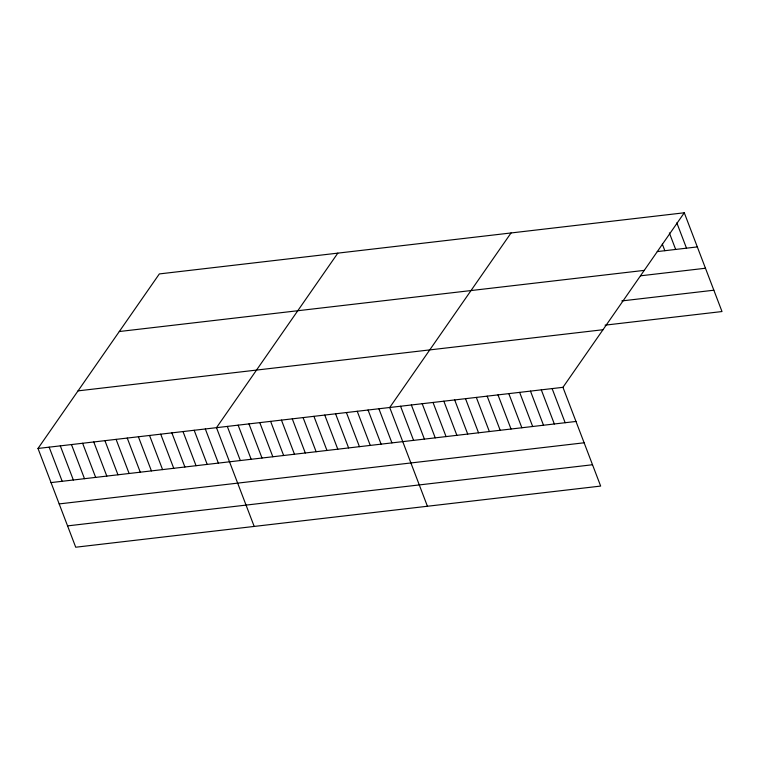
<?xml version="1.0" encoding="UTF-8"?>
<svg xmlns="http://www.w3.org/2000/svg" width="760" height="760" viewBox="0 0 760 760"><rect width="100%" height="100%" fill="white"/><g stroke="black" fill="none" stroke-linecap="round" stroke-linejoin="round"><path stroke-width="1.14" d="M684.285 212.781L562.951 387.324L600.656 486.077L75.715 547.219L38 448.457L159.343 273.923L684.285 212.781L722 311.543L605.064 325.156M337.82 253.137L216.486 427.671L254.191 526.433M511.053 232.959L389.719 407.502L427.424 506.255M657.267 251.588L697.328 246.915M119.301 331.522L644.252 270.38M640.509 275.813L705.47 268.242M621.822 300.931L713.858 290.216M78.043 390.868L602.994 329.726M38 448.457L562.951 387.324M51.034 482.59L575.985 421.458M59.175 503.918L584.126 442.785M67.564 525.892L592.515 464.749M676.827 222.851L686.498 248.178M669.361 232.921L675.668 249.441M662.321 244.093L664.838 250.705M552.121 388.588L565.155 422.721M541.3 389.842L554.334 423.976M530.471 391.106L543.505 425.239M519.64 392.369L532.674 426.502M508.81 393.632L521.854 427.766M497.99 394.887L511.024 429.02M487.16 396.15L500.194 430.284M476.33 397.413L489.364 431.547M465.509 398.677L478.543 432.81M454.68 399.931L467.713 434.065M443.849 401.195L456.883 435.328M433.029 402.458L446.063 436.591M422.199 403.712L435.233 437.845M411.369 404.976L424.403 439.109M400.548 406.239L413.582 440.373M378.888 408.756L391.923 442.89M368.058 410.02L381.092 444.153M357.238 411.284L370.272 445.417M346.408 412.547L359.442 446.68M335.578 413.801L348.612 447.934M324.757 415.065L337.791 449.198M313.927 416.328L326.962 450.462M303.098 417.591L316.131 451.725M292.277 418.845L305.311 452.979M281.447 420.109L294.481 454.242M270.617 421.373L283.651 455.506M259.787 422.626L272.83 456.76M248.966 423.89L262 458.023M238.136 425.153L251.17 459.287M227.306 426.417L240.34 460.55M205.323 428.972L218.367 463.106M194.17 430.274L207.204 464.408M183.017 431.575L196.052 465.709M171.864 432.867L184.898 467.001M160.711 434.169L173.745 468.302M149.549 435.47L162.583 469.604M138.396 436.772L151.43 470.905M127.243 438.064L140.277 472.197M116.09 439.365L129.124 473.499M104.927 440.667L117.962 474.8M93.774 441.969L106.808 476.102M82.621 443.26L95.655 477.394M71.469 444.562L84.502 478.695M60.306 445.863L73.349 479.997M49.153 447.165L62.187 481.298"/></g></svg>
